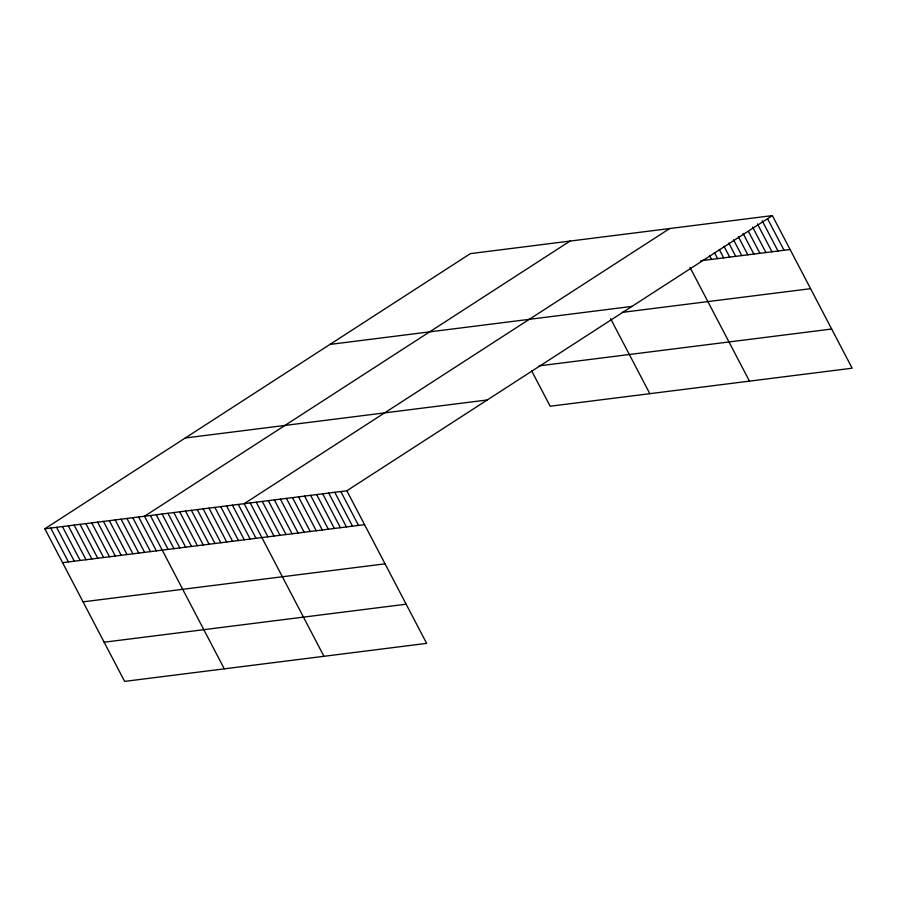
<?xml version="1.0" encoding="UTF-8"?>
<svg xmlns="http://www.w3.org/2000/svg" width="897" height="897" viewBox="0 0 897 897"><rect width="100%" height="100%" fill="white"/><g stroke="black" fill="none" stroke-linecap="round" stroke-linejoin="round"><path stroke-width="1.35" d="M44.85 528.782L346.847 490.771L426.636 643.373L124.627 681.395L44.85 528.782L470.364 253.627L772.373 215.605L852.15 368.207L550.153 406.229L531.585 370.73M570.032 241.08L144.507 516.246L224.295 668.848M669.689 228.533L244.175 503.699L323.952 656.301M346.847 490.771L772.373 215.605M700.692 260.747L790.089 249.501M329.95 344.426L631.948 306.404M622.294 312.369L810.563 288.677M539.052 365.875L831.665 329.031M185.275 437.983L487.273 399.961M62.566 562.677L364.563 524.655M83.051 601.853L385.048 563.832M104.153 642.218L406.15 604.197M767.597 218.79L784.045 250.252M762.192 220.763L778.002 251.014M757.416 223.936L771.969 251.777M752.639 227.12L765.926 252.539M748.502 231.516L759.882 253.302M743.086 233.478L753.85 254.053M738.309 236.662L747.806 254.815M733.544 239.847L741.763 255.578M728.768 243.02L735.731 256.34M723.991 246.204L729.687 257.103M719.215 249.388L723.644 257.865M714.438 252.573L717.611 258.616M709.673 255.746L711.568 259.379M689.961 267.317L749.466 381.135M610.577 318.626L649.809 393.682M340.815 491.534L358.531 525.418M334.772 492.285L352.487 526.18M328.728 493.047L346.444 526.943M322.685 493.81L340.412 527.705M316.652 494.572L334.368 528.456M310.609 495.335L328.324 529.219M304.565 496.086L322.292 529.981M298.533 496.848L316.249 530.744M292.489 497.611L310.205 531.506M286.446 498.373L304.173 532.257M280.413 499.136L298.129 533.02M274.37 499.898L292.086 533.782M268.326 500.649L286.042 534.545M262.294 501.412L280.01 535.307M256.25 502.174L273.966 536.058M250.207 502.937L267.923 536.821M238.31 504.428L256.026 538.323M232.446 505.168L250.162 539.063M226.582 505.908L244.298 539.803M220.718 506.648L238.434 540.532M214.854 507.388L232.581 541.272M209.001 508.128L226.717 542.012M203.137 508.857L220.853 542.752M197.273 509.597L214.988 543.492M191.409 510.337L209.124 544.221M185.544 511.077L203.26 544.961M179.68 511.817L197.396 545.701M173.827 512.546L191.543 546.441M167.963 513.286L185.679 547.181M162.099 514.026L179.815 547.921M156.235 514.766L173.951 548.65M150.371 515.506L168.087 549.39M138.643 516.975L156.37 550.87M132.79 517.715L150.505 551.61M126.926 518.455L144.641 552.35M121.061 519.195L138.777 553.079M115.197 519.935L132.913 553.819M109.333 520.664L127.049 554.559M103.469 521.404L121.196 555.299M97.616 522.144L115.332 556.039M91.752 522.884L109.468 556.768M85.888 523.624L103.604 557.508M80.024 524.364L97.739 558.248M74.159 525.093L91.875 558.988M68.295 525.833L86.011 559.728M62.442 526.573L80.158 560.468M56.578 527.313L74.294 561.197M50.714 528.053L68.43 561.937"/></g></svg>
